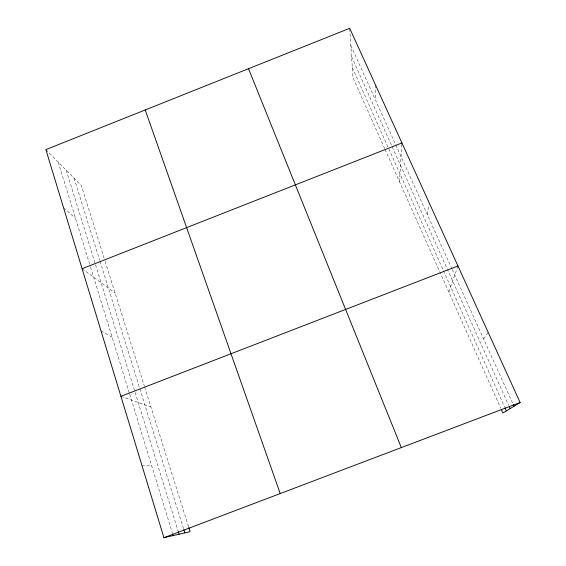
<?xml version="1.0" encoding="UTF-8"?>
<svg xmlns="http://www.w3.org/2000/svg" width="566" height="566" viewBox="0 0 566 566"><rect width="100%" height="100%" fill="white"/><g stroke="black" fill="none" stroke-linecap="round" stroke-linejoin="round"><path stroke-width="0.42" stroke-dasharray="2.83 2.12" d="M399.469 181.672L401.931 142.965M427.252 214.401L429.092 203.739M448.817 292.042L457.958 265.992M483.633 339.013L488.21 332.426M141.861 465.16L151.794 466.115M120.919 396.327L150.91 406.947M101.031 330.933L112.11 337.173M82.105 268.723L115.096 293.011M63.548 207.715L75.533 218.335M45.874 149.622L81.299 185.499L104.109 258.054M350.849 45.535L451.845 268.765M452.206 269.565L512.952 403.82M351.578 56.671L508.707 405.405M352.3 67.573L443.1 269.918M443.461 270.725L504.561 406.883M384.703 148.646L352.965 77.641L349.767 29.163M385.064 149.445L500.74 408.192M105.156 261.386L144.372 386.146M144.634 386.981L188.803 527.477M74.061 178.17L99.743 260.402M100.005 261.237L183.794 529.528M66.229 170.239L178.304 531.686M58.234 162.145L90.291 266.289M90.553 267.131L129.402 393.356M129.656 394.191L172.397 533.066M375.18 85.07L375.357 99.708"/><path stroke-width="0.85" d="M188.803 527.477L190.126 531.679L163.928 537.7L45.874 149.622L349.71 28.3L520.126 402.504L502.898 413.017L501.462 409.805M82.105 268.723L401.931 142.965M120.919 396.327L457.958 265.992M163.928 537.7L520.126 402.504M513.312 404.619L514.041 406.218M509.428 407.004L510.15 408.595M504.922 407.683L506.365 410.902M248.516 68.705L401.315 447.6M145.214 109.953L280.212 493.566M183.794 529.528L184.849 532.889M178.304 531.686L179.089 534.212M172.658 533.901L173.175 535.577"/></g></svg>
